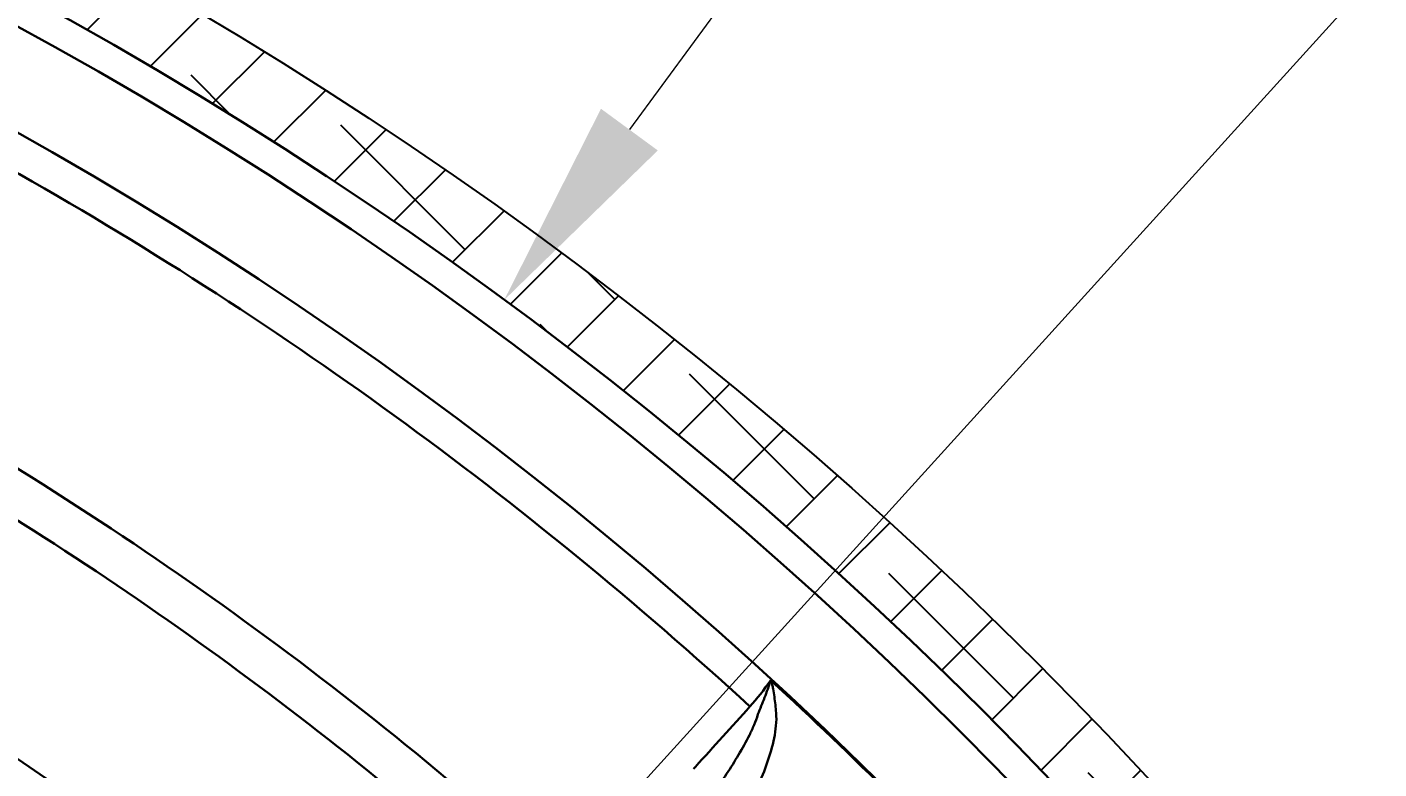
# Model space of a CAD drawing. Header units: inches. Extents: x 975 to 1816, y 133 to 420.
# Drawn here: x 1582.65 to 1601.83, y 317.19 to 327.72 of the extents above; entities that cross this region are included whole.
import ezdxf

# ---------------------------------------------------------------- set-up
doc = ezdxf.new("R2010")
doc.units = ezdxf.units.IN
doc.header["$MEASUREMENT"] = 0
doc.linetypes.add('CENTER', pattern=[2, 1.25, -0.25, 0.25, -0.25])
doc.layers.get('0').update_dxf_attribs({"lineweight": 30})
doc.layers.add('Center', color=1, linetype='CENTER', lineweight=18)
doc.layers.add('FORMAT', color=7, linetype='Continuous')
doc.styles.add('TCVN', font='tcvn+7284-2003r.ttf', dxfattribs={"height": 2.5})
doc.dimstyles.new('TCVN', dxfattribs={"dimtxt": 2.5, "dimasz": 3, "dimexe": 0.1, "dimexo": 0.0625, "dimgap": 0.09, "dimtad": 0, "dimtoh": 1, "dimdec": 0, "dimzin": 0, "dimdsep": 46, "dimtxsty": 'TCVN', "dimcen": 0.09, "dimclrd": 2, "dimclre": 2, "dimclrt": 1, "dimadec": 0, "dimazin": 0, "dimtfac": 1, "dimtdec": 0, "dimtofl": 0, "dimtmove": 0, "dimatfit": 3, "dimfxl": 1, "dimtolj": 1, "dimtzin": 0, "dimlwd": 18, "dimlwe": 18, "dimarcsym": 0})
pattern_1 = [(45, (0, 0), (-0.7071067811865476, 0.7071067811865476), []), (135, (0, 0), (-2.121320343559642, 0.7071067811865477), [2.5, -1.5])]

# ---------------------------------------------------------------- blocks, each defined once
blk = doc.blocks.new('*D74')
at = {"layer": 'Center', "color": 2, "linetype": 'Continuous', "lineweight": 18, "transparency": 16777216}
for p, q in [((1611.119503879612, 353.3944223438949), (1591.19814560088, 326.2673671828961)), ((1614.119503879613, 353.394422343895), (1611.119503879612, 353.3944223438949))]:
    blk.add_line(p, q, dxfattribs=at)
at = {"layer": 'Center', "color": 2, "lineweight": 18, "transparency": 16777216}
for p, q in [((1554.505716209793, 276.4255789259862), (1554.685716209793, 276.4255789259863)), ((1554.595716209793, 276.3355789259863), (1554.595716209793, 276.5155789259861))]:
    blk.add_line(p, q, dxfattribs=at)
at = {"layer": 'Center', "color": 2, "transparency": 16777216}
blk.add_solid([(1590.795142869767, 326.5633212312131), (1591.601148331993, 325.9714131345792), (1589.422421310978, 323.8493507962162)], dxfattribs=at)
at = {"layer": 'Defpoints', "color": 0, "transparency": 16777216}
for p in [(1589.422421310978, 323.8493507962162), (1519.769011108607, 229.0018070557562)]:
    blk.add_point(p, dxfattribs=at)
at = {"layer": 'Center', "color": 1, "transparency": 16777216, "insert": (1617.209503879613, 353.3944223438949), "char_height": 2.5, "attachment_point": 5, "style": 'TCVN'}
blk.add_mtext('\\A1;∅118', dxfattribs=at)
blk = doc.blocks.new('*D75')
at = {"layer": 'Center', "color": 2, "linetype": 'Continuous', "lineweight": 18, "transparency": 16777216}
for p, q in [((1614.022060427588, 341.9584948970437), (1566.443260347667, 289.4905608741471)), ((1617.022060427588, 341.9584948970437), (1614.022060427588, 341.9584948970437))]:
    blk.add_line(p, q, dxfattribs=at)
at = {"layer": 'Center', "color": 2, "lineweight": 18, "transparency": 16777216}
for p, q in [((1554.505716209793, 276.4255789259865), (1554.685716209793, 276.4255789259865)), ((1554.595716209793, 276.3355789259866), (1554.595716209793, 276.5155789259866))]:
    blk.add_line(p, q, dxfattribs=at)
at = {"layer": 'Center', "color": 2, "transparency": 16777216}
blk.add_solid([(1566.072871337685, 289.8264358230264), (1566.813649357649, 289.154685925268), (1564.428010654392, 287.2682268142552)], dxfattribs=at)
at = {"layer": 'Defpoints', "color": 0, "transparency": 16777216}
for p in [(1564.428010654392, 287.2682268142552), (1544.763421765194, 265.5829310377179)]:
    blk.add_point(p, dxfattribs=at)
at = {"layer": 'Center', "color": 1, "transparency": 16777216, "insert": (1619.737060427588, 341.9584948970437), "char_height": 2.5, "attachment_point": 5, "style": 'TCVN'}
blk.add_mtext('\\A1;∅29', dxfattribs=at)

msp = doc.modelspace()

# ---------------------------------------------------------------- hatches: boundary and pattern name
at = {"layer": 'FORMAT'}
h = msp.add_hatch(dxfattribs=at)
h.set_pattern_fill('ANSI38', color=3, scale=8)
h.set_pattern_definition(pattern_1)
h.paths.add_polyline_path([(1554.595716209793, 336.2636068212562, 0.414213562373095), (1494.667688314523, 276.3355789259863, 0.414213562373095), (1554.595716209793, 216.4075510307163), (1554.595716209793, 217.5875510307165, -0.4142135623730951), (1495.757688314523, 276.4255789259864, -0.4142135623730951), (1554.595716209793, 335.2636068212563)])
h.paths.add_polyline_path([(1554.595716209793, 336.2636068212562), (1554.595716209793, 335.2636068212563, -0.4142135623730951), (1613.433744105063, 276.4255789259864, -0.4142135623730951), (1554.595716209793, 217.5875510307165), (1554.595716209793, 216.4075510307163, 0.414213562373095), (1614.523744105063, 276.3355789259863, 0.414213562373095)])
h.paths.add_polyline_path([(1560.855499231678, 334.3342656695384), (1566.534810445013, 333.4354196637688), (1567.472736711903, 339.3616574515965), (1561.793425498568, 340.2605034573661)], flags=9)
h = msp.add_hatch(dxfattribs=at)
h.set_pattern_fill('ANSI38', color=3, scale=8)
h.set_pattern_definition(pattern_1)
edge = h.paths.add_edge_path()
edge.add_spline(control_points=[(1585.09372971494, 297.6097111451003), (1585.011545229581, 297.5938584004538), (1584.922982078155, 297.5894635040532), (1584.834697207075, 297.5990847137381)], knot_values=[0.009254167133850674, 0.009254167133850674, 0.009254167133850674, 0.009254167133850674, 0.01065350302565996, 0.01065350302565996, 0.01065350302565996, 0.01065350302565996], degree=3, periodic=0)
edge.add_spline(control_points=[(1584.834697207075, 297.5990847137381), (1584.745777287315, 297.6087751304845), (1584.654949832194, 297.633077547466), (1584.570692411603, 297.6711520821382)], knot_values=[0.007842854866893234, 0.007842854866893234, 0.007842854866893234, 0.007842854866893234, 0.009254167133850676, 0.009254167133850676, 0.009254167133850676, 0.009254167133850676], degree=3, periodic=0)
edge.add_spline(control_points=[(1584.570692411603, 297.6711520821382), (1584.485667844704, 297.7095732775381), (1584.405023397348, 297.7630386267993), (1584.336001643447, 297.8273235877409)], knot_values=[0.006418569975693919, 0.006418569975693919, 0.006418569975693919, 0.006418569975693919, 0.00784285486689323, 0.00784285486689323, 0.00784285486689323, 0.00784285486689323], degree=3, periodic=0)
edge.add_spline(control_points=[(1584.336001643447, 297.8273235877409), (1584.267436389365, 297.8911833773233), (1584.208418561949, 297.9674526641868), (1584.163797077866, 298.0499115456956)], knot_values=[0.005004271222371722, 0.005004271222371722, 0.005004271222371722, 0.005004271222371722, 0.00641856997569392, 0.00641856997569392, 0.00641856997569392, 0.00641856997569392], degree=3, periodic=0)
edge.add_spline(control_points=[(1584.163797077866, 298.0499115456956), (1584.119587653578, 298.1316089556766), (1584.088321317911, 298.2216139879577), (1584.072262778202, 298.3123550961881)], knot_values=[0.003603259343549677, 0.003603259343549677, 0.003603259343549677, 0.003603259343549677, 0.005004271222371723, 0.005004271222371723, 0.005004271222371723, 0.005004271222371723], degree=3, periodic=0)
edge.add_spline(control_points=[(1584.072262778202, 298.3123550961881), (1584.054870646592, 298.410631858913), (1584.054944723785, 298.5127373079407), (1584.070986567941, 298.608175705766)], knot_values=[0.002081712490369221, 0.002081712490369221, 0.002081712490369221, 0.002081712490369221, 0.003603259343549676, 0.003603259343549676, 0.003603259343549676, 0.003603259343549676], degree=3, periodic=0)
edge.add_spline(control_points=[(1584.070986567941, 298.608175705766), (1584.086990508512, 298.7033886022463), (1584.119162228332, 298.7946846264248), (1584.161999861678, 298.8746779504259)], knot_values=[0.0005656201739906884, 0.0005656201739906884, 0.0005656201739906884, 0.0005656201739906884, 0.002081712490369221, 0.002081712490369221, 0.002081712490369221, 0.002081712490369221], degree=3, periodic=0)
edge.add_spline(control_points=[(1584.161999861678, 298.8746779504259), (1584.174938352417, 298.8988387828759), (1584.189788573118, 298.9234925680542), (1584.203622247043, 298.9443786148622)], knot_values=[0.0001137027218268011, 0.0001137027218268011, 0.0001137027218268011, 0.0001137027218268011, 0.0005656201739906881, 0.0005656201739906881, 0.0005656201739906881, 0.0005656201739906881], degree=3, periodic=0)
edge.add_spline(control_points=[(1584.212695722088, 298.9578044395939), (1585.342602389342, 300.5965962492851), (1586.469005976803, 302.2303072689966), (1587.588037192861, 303.8533255631731)], knot_values=[0, 0, 0, 0, 1, 1, 1, 1], degree=3, periodic=0)
edge.add_spline(control_points=[(1587.588037192861, 303.8533255631731), (1588.265772938643, 304.836298601134), (1588.946339662689, 305.8233776277809), (1589.628781525613, 306.813176314666)], knot_values=[0.1983692280355167, 0.1983692280355167, 0.1983692280355167, 0.1983692280355167, 1, 1, 1, 1], degree=3, periodic=0)
edge.add_arc((1590.130160229912, 306.4674880231721), 0.6089999999999338, 40.21220339201341, 145.4146914502996, ccw=False)
edge.add_arc((1554.595716209793, 276.4255789259872), 47.14084945843492, 31.787796607986593, 40.21220339201261, ccw=False)
edge.add_arc((1594.148016706499, 300.9373830097483), 0.6089999999999999, -73.414691450313, 31.787796607988923, ccw=False)
edge.add_spline(control_points=[(1594.321851268486, 300.3537199690655), (1593.169608827766, 300.0105432626051), (1592.020533964209, 299.6683099675827), (1590.876241244023, 299.3275009563342)], knot_values=[0, 0, 0, 0, 0.8016310740845489, 0.8016310740845489, 0.8016310740845489, 0.8016310740845489], degree=3, periodic=0)
edge.add_spline(control_points=[(1590.876241244023, 299.3275009563342), (1588.986860754552, 298.7647796481151), (1587.085028284904, 298.1983497197347), (1585.177286102495, 297.6301596793417)], knot_values=[0, 0, 0, 0, 1, 1, 1, 1], degree=3, periodic=0)
h.paths.add_polyline_path([(1584.085056992498, 282.6338444026755), (1589.085056992498, 282.6338444026755), (1589.085056992498, 288.6338444026755), (1584.085056992498, 288.6338444026755)], flags=9)
h.paths.add_polyline_path([(1553.095131368352, 311.564512335263), (1556.095131368352, 311.564512335263), (1556.095131368352, 317.564512335263), (1553.095131368352, 317.564512335263)], flags=9)
h = msp.add_hatch(dxfattribs=at)
h.set_pattern_fill('ANSI38', color=3, scale=8)
h.set_pattern_definition([(45, (1579.375642715103, 312.1128708577362), (-0.7071067811865476, 0.7071067811865476), []), (135, (1579.375642715103, 312.1128708577362), (-2.121320343559642, 0.7071067811865477), [2.5, -1.5])])
edge = h.paths.add_edge_path()
edge.add_spline(control_points=[(1583.414641419272, 307.3510824555394), (1584.298987844265, 308.489652109527), (1585.172242466553, 309.6456313742179), (1586.032262951268, 310.816925810743)], knot_values=[0, 0, 0, 0, 0.8877552836719962, 0.8877552836719962, 0.8877552836719962, 0.8877552836719962], degree=3, periodic=0)
edge.add_arc((1585.540693586752, 311.176426241728), 0.609000000000018, 323.8207987503113, 408.3155353984253)
edge.add_arc((1554.595716209792, 276.4255789259869), 47.14084945843526, 48.3155353984174, 59.6844646015827)
edge.add_arc((1578.083212096177, 316.5946036964433), 0.6090000000000293, 59.68446460159142, 144.7074866768826)
edge.add_spline(control_points=[(1575.102080211933, 313.3905116893189), (1575.911646226393, 314.5834124918572), (1576.741197320094, 315.7711442287296), (1577.589403581183, 316.951022201193)], knot_values=[0.1122447163091316, 0.1122447163091316, 0.1122447163091316, 0.1122447163091316, 0.9999999999999999, 0.9999999999999999, 0.9999999999999999, 0.9999999999999999], degree=3, periodic=0)
edge.add_spline(control_points=[(1575.102048231548, 313.3904645659966), (1574.173260285544, 312.0218884253684), (1573.262249374466, 310.6340157129682), (1571.92341840631, 308.5232391141046), (1571.481741408383, 307.8147961186631), (1570.607707534213, 306.3881024409738), (1570.175197018506, 305.6695916934505), (1568.892801216473, 303.5008045822807), (1568.06291799105, 302.0455511325888), (1566.461057413276, 299.132112143248), (1565.688561067285, 297.6741214250756), (1564.939984443965, 296.2072960503235)], knot_values=[0, 0, 0, 0, 0.2499999999999997, 0.2499999999999997, 0.3749999999999996, 0.3749999999999996, 0.4999999999999993, 0.4999999999999993, 0.7499999999999996, 0.7499999999999996, 0.9973512721358143, 0.9973512721358143, 0.9973512721358143, 0.9973512721358143], degree=3, periodic=0)
edge.add_arc((1554.505716209793, 276.4255789259863), 22.3649342938885, 45.44178894970838, 62.18968447370389, ccw=False)
edge.add_spline(control_points=[(1570.197704380011, 292.3614439240246), (1570.778458818105, 292.9427944983623), (1571.355701319887, 293.5295585748355), (1572.509084219298, 294.7201690788997), (1573.085338192058, 295.324360897106), (1574.80163876682, 297.1522548137119), (1575.929226939352, 298.3912707350692), (1577.595304354513, 300.2808230939389), (1578.144885297669, 300.914084139564), (1579.231450105606, 302.1859906987481), (1579.768626788237, 302.8248547266788), (1581.36204750544, 304.7500566438719), (1582.400189445297, 306.0450067424476), (1583.414606484812, 307.3510374784794)], knot_values=[0.00158669750916384, 0.00158669750916384, 0.00158669750916384, 0.00158669750916384, 0.1249999999999999, 0.1249999999999999, 0.2499999999999998, 0.2499999999999998, 0.4999999999999992, 0.4999999999999992, 0.6249999999999991, 0.6249999999999991, 0.749999999999999, 0.749999999999999, 1, 1, 1, 1], degree=3, periodic=0)
edge = h.paths.add_edge_path()
edge.add_spline(control_points=[(1564.939984443966, 296.207296050324), (1564.931986380423, 296.1916239571972), (1564.923991047451, 296.1759508555451), (1564.915998444745, 296.1602767456048)], knot_values=[0.9973512721357821, 0.9973512721357821, 0.9973512721357821, 0.9973512721357821, 0.9999940626401308, 0.9999940626401308, 0.9999940626401308, 0.9999940626401308], degree=3, periodic=0)
edge.add_spline(control_points=[(1564.915998603455, 296.1602770568471), (1564.888467476458, 296.1062863951428), (1564.86089034061, 296.0521299980632), (1564.833267627348, 295.9978074471654)], knot_values=[1.481800884249389e-06, 1.481800884249389e-06, 1.481800884249389e-06, 1.481800884249389e-06, 1, 1, 1, 1], degree=3, periodic=0)
edge.add_spline(control_points=[(1564.833267627348, 295.9978074471654), (1564.789284938454, 295.9113115322457), (1564.749521639347, 295.8235831450854), (1564.67811603377, 295.6457433362513), (1564.64641977268, 295.5553926380643), (1564.564175608894, 295.2838926510054), (1564.526007703347, 295.1016808997372), (1564.492065853817, 294.8262375844852), (1564.484663045013, 294.7340648716072), (1564.477708768062, 294.5488625613757), (1564.478192137903, 294.4555455253982), (1564.491475317429, 294.1780570588095), (1564.515848635366, 293.9953076917548), (1564.576062230457, 293.7232792787157), (1564.600105927414, 293.632949560453), (1564.656601466146, 293.4527849473625), (1564.689168655172, 293.3627733257413), (1564.798338397735, 293.0982106005724), (1564.886696033225, 292.9274563236263), (1565.045225722148, 292.6794133840315), (1565.102427923715, 292.5981011763848), (1565.226476506223, 292.4383345627125), (1565.29244427889, 292.361062778603), (1565.431344653117, 292.2129850193705), (1565.504433585832, 292.1419756153812), (1565.658134548923, 292.0061822413352), (1565.73904609737, 291.9411833738097), (1565.907448863686, 291.8187836849083), (1565.994835999459, 291.7614969118733), (1566.172236681515, 291.6568291210468), (1566.262427948632, 291.609262360579), (1566.445681642796, 291.5231639765635), (1566.538742770421, 291.4846345807742), (1566.727721708527, 291.4163875908176), (1566.823909675937, 291.3866267232518), (1567.016509714682, 291.3365361792295), (1567.112883994117, 291.3161926943934), (1567.303881684898, 291.2845638108203), (1567.398818575438, 291.2731947289108), (1567.682402770444, 291.2515717776396), (1567.869809907322, 291.2536810811458), (1568.149851797672, 291.2808566404187), (1568.242320148564, 291.2939016963296), (1568.424411839465, 291.3274997861159), (1568.514263692671, 291.348075677342), (1568.780595658575, 291.4210056263148), (1568.953896359257, 291.4844575998109), (1569.292770099264, 291.6429172561576), (1569.454910853429, 291.7364191930725), (1569.762834733681, 291.9513768037402), (1569.90898123795, 292.0729919976192), (1570.046434314466, 292.2102201433938)], knot_values=[0, 0, 0, 0, 0.03124999999999984, 0.03124999999999984, 0.06249999999999968, 0.06249999999999968, 0.1249999999999987, 0.1249999999999987, 0.1562499999999982, 0.1562499999999982, 0.1874999999999978, 0.1874999999999978, 0.2499999999999982, 0.2499999999999982, 0.2812499999999985, 0.2812499999999985, 0.3124999999999988, 0.3124999999999988, 0.3750000000000006, 0.3750000000000006, 0.4062500000000011, 0.4062500000000011, 0.4375000000000015, 0.4375000000000015, 0.4687500000000019, 0.4687500000000019, 0.5000000000000023, 0.5000000000000023, 0.5312500000000028, 0.5312500000000028, 0.5625000000000031, 0.5625000000000031, 0.5937500000000036, 0.5937500000000036, 0.6250000000000039, 0.6250000000000039, 0.6562500000000043, 0.6562500000000043, 0.6875000000000047, 0.6875000000000047, 0.7500000000000053, 0.7500000000000053, 0.781250000000005, 0.781250000000005, 0.8125000000000047, 0.8125000000000047, 0.8750000000000031, 0.8750000000000031, 0.9375000000000016, 0.9375000000000016, 1, 1, 1, 1], degree=3, periodic=0)
edge.add_spline(control_points=[(1570.046434314466, 292.2102201433938), (1570.089561531357, 292.2532767861147), (1570.132544991209, 292.2962389161697), (1570.175385412721, 292.3391064417365)], knot_values=[0, 0, 0, 0, 0.9999950961082736, 0.9999950961082736, 0.9999950961082736, 0.9999950961082736], degree=3, periodic=0)
edge.add_spline(control_points=[(1570.175385437251, 292.3391064662824), (1570.18282566006, 292.3465513963436), (1570.190265308153, 292.3539972160636), (1570.197704380011, 292.3614439240246)], knot_values=[5.856511120159743e-06, 5.856511120159743e-06, 5.856511120159743e-06, 5.856511120159743e-06, 0.00158669750916384, 0.00158669750916384, 0.00158669750916384, 0.00158669750916384], degree=3, periodic=0)
edge.add_arc((1554.505716209793, 276.4255789259864), 22.36493429388836, 45.44178894970827, 62.18968447370253)
h.paths.add_polyline_path([(1537.243808106908, 292.4486000115661), (1542.493808106908, 292.4486000115661), (1542.493808106908, 298.4486000115661), (1537.243808106908, 298.4486000115661)], flags=9)

# ---------------------------------------------------------------- linework, layer by layer
for radius in [58.8380278952699, 58.4030278952699, 57.08507566618621]:
    msp.add_circle((1554.595716209793, 276.4255789259864), radius)
for radius, start, end in [(56.59298112867661, 47.3911819906008, 60.6088180093866), (52.98550985273556, 47.35382085612505, 60.64617914387369), (52.36155712149039, 47.8083821152181, 60.19161788476698), (49.53270725694751, 48.60566020340105, 59.39433979659268), (57.0680252926315, 45.04445004874781, 47.41689378578255), (47.84806192457122, 48.44827357626279, 59.55172642374134)]:
    msp.add_arc((1554.595716209793, 276.4255789259864), radius, start, end)
msp.add_open_spline([(1592.908556027376, 318.0776115071576), (1593.011334593593, 318.1915983379936), (1593.109184614545, 318.3171604450713), (1593.198964140766, 318.4495373517523)], degree=3)
for points, knots in [([(1593.020046701634, 317.96869982065), (1593.053172647674, 318.0467799648122), (1593.085133665959, 318.1257563549035), (1593.131170000883, 318.2457204216641), (1593.146203766889, 318.285955712602), (1593.168130227227, 318.3467499540453), (1593.175342114933, 318.3670719933025), (1593.185818412026, 318.3976735851944), (1593.189266265319, 318.4078911003037), (1593.194152298173, 318.4233168223618), (1593.19574461237, 318.4284763567575), (1593.197851999076, 318.4362886210619), (1593.198514786388, 318.4389034913348), (1593.199261793741, 318.4428880060251), (1593.199471357097, 318.4442196259459), (1593.199638624629, 318.4469048467109), (1593.199704971624, 318.4483746127494), (1593.198964140767, 318.4495373517527)], [0, 0, 0, 0, 0.5000000000000007, 0.5000000000000007, 0.7500000000000026, 0.7500000000000026, 0.8749999999999947, 0.8749999999999947, 0.9374999999999966, 0.9374999999999966, 0.9687499999999972, 0.9687499999999972, 0.9843750000000017, 0.9843750000000017, 0.9921875000000009, 0.9921875000000009, 1, 1, 1, 1]), ([(1593.211303453915, 318.4445738282086), (1593.209607030973, 318.4461328461772), (1593.207717931685, 318.4475517427568), (1593.205624530915, 318.448514035586), (1593.203583617221, 318.4494522011977), (1593.20118425982, 318.4491962338965), (1593.198964140763, 318.4495373517487)], [5.60504062867978e-15, 5.60504062867978e-15, 5.60504062867978e-15, 5.60504062867978e-15, 3.45599082850029e-05, 3.45599082850029e-05, 3.45599082850029e-05, 6.825330858221116e-05, 6.825330858221116e-05, 6.825330858221116e-05, 6.825330858221116e-05]), ([(1593.211303453915, 318.4445738282086), (1593.214795576014, 318.4355775243382), (1593.216917154217, 318.4261416755063), (1593.221250394722, 318.4073839770782), (1593.223231869093, 318.3979650340223), (1593.228988707575, 318.3696675829536), (1593.232550671911, 318.3507403807911), (1593.24278427072, 318.293918813547), (1593.248962011102, 318.2559515789977), (1593.265696095708, 318.1418093344539), (1593.274404714723, 318.0653872872728), (1593.280237945069, 317.9885808066683)], [0, 0, 0, 0, 0.06249999999998926, 0.06249999999998926, 0.1249999999999785, 0.1249999999999785, 0.2499999999999996, 0.2499999999999996, 0.4999999999999997, 0.4999999999999997, 1, 1, 1, 1]), ([(1592.107154870451, 317.1926643232817), (1592.116814630869, 317.2033399984534), (1592.126474520727, 317.2140155563059), (1592.136134586381, 317.2246909548264), (1592.393494540836, 317.5091010380962), (1592.650968672187, 317.7934076738984), (1592.908556027376, 318.0776115071576)], [0, 0, 0, 0, 0.0002251499843619885, 0.0002251499843619885, 0.0002251499843619885, 0.006223514392034034, 0.006223514392034034, 0.006223514392034034, 0.006223514392034034]), ([(1592.39925573955, 316.8585892296555), (1592.520653261549, 317.0333461794348), (1592.638099827154, 317.2106725203007), (1592.801129151371, 317.4851985710679), (1592.853254080837, 317.5780771813348), (1592.924252680082, 317.7205840836923), (1592.946724334105, 317.7686486724124), (1592.987559303359, 317.8667108126723), (1593.006134967064, 317.9166085160376), (1593.020046701634, 317.9686998206499)], [0, 0, 0, 0, 0.499999999999994, 0.499999999999994, 0.7499999999999941, 0.7499999999999941, 0.874999999999997, 0.874999999999997, 1, 1, 1, 1]), ([(1593.280237945069, 317.9885808066683), (1593.284900124084, 317.9271936265156), (1593.283143653684, 317.8668831412606), (1593.272301735175, 317.7474915777237), (1593.263099286618, 317.6884301255042), (1593.227785271329, 317.5125385431647), (1593.194000928787, 317.3966799475776), (1593.114982124134, 317.1682923522152), (1593.069885004523, 317.0565151813281), (1592.972269276084, 316.8361706219777), (1592.919692276547, 316.7276284858785), (1592.864293979142, 316.6203065826949)], [0, 0, 0, 0, 0.125, 0.125, 0.25, 0.25, 0.5, 0.5, 0.75, 0.75, 1, 1, 1, 1])]:
    msp.add_open_spline(points, degree=3, knots=knots)
msp.add_circle((1554.595716209793, 276.3355789259863), 59.92802789526996, dxfattribs=at)

# ---------------------------------------------------------------- dimensions: what is measured, and where the dimension line sits
at = {"layer": 'Center'}
for p1, p2, picture, middle in [((1519.769011108607, 229.0018070557562), (1589.422421310978, 323.8493507962162), '*D74', (1617.209503879613, 353.3944223438949)), ((1544.763421765194, 265.5829310377179), (1564.428010654392, 287.2682268142552), '*D75', (1619.737060427588, 341.9584948970437))]:
    dim = msp.add_diameter_dim_2p(p1=p1, p2=p2, dimstyle='TCVN', dxfattribs=at)
    dim.commit()
    dim.dimension.update_dxf_attribs({"geometry": picture, "text_midpoint": middle, "dimtype": 163})

doc.saveas('drawing.dxf')
